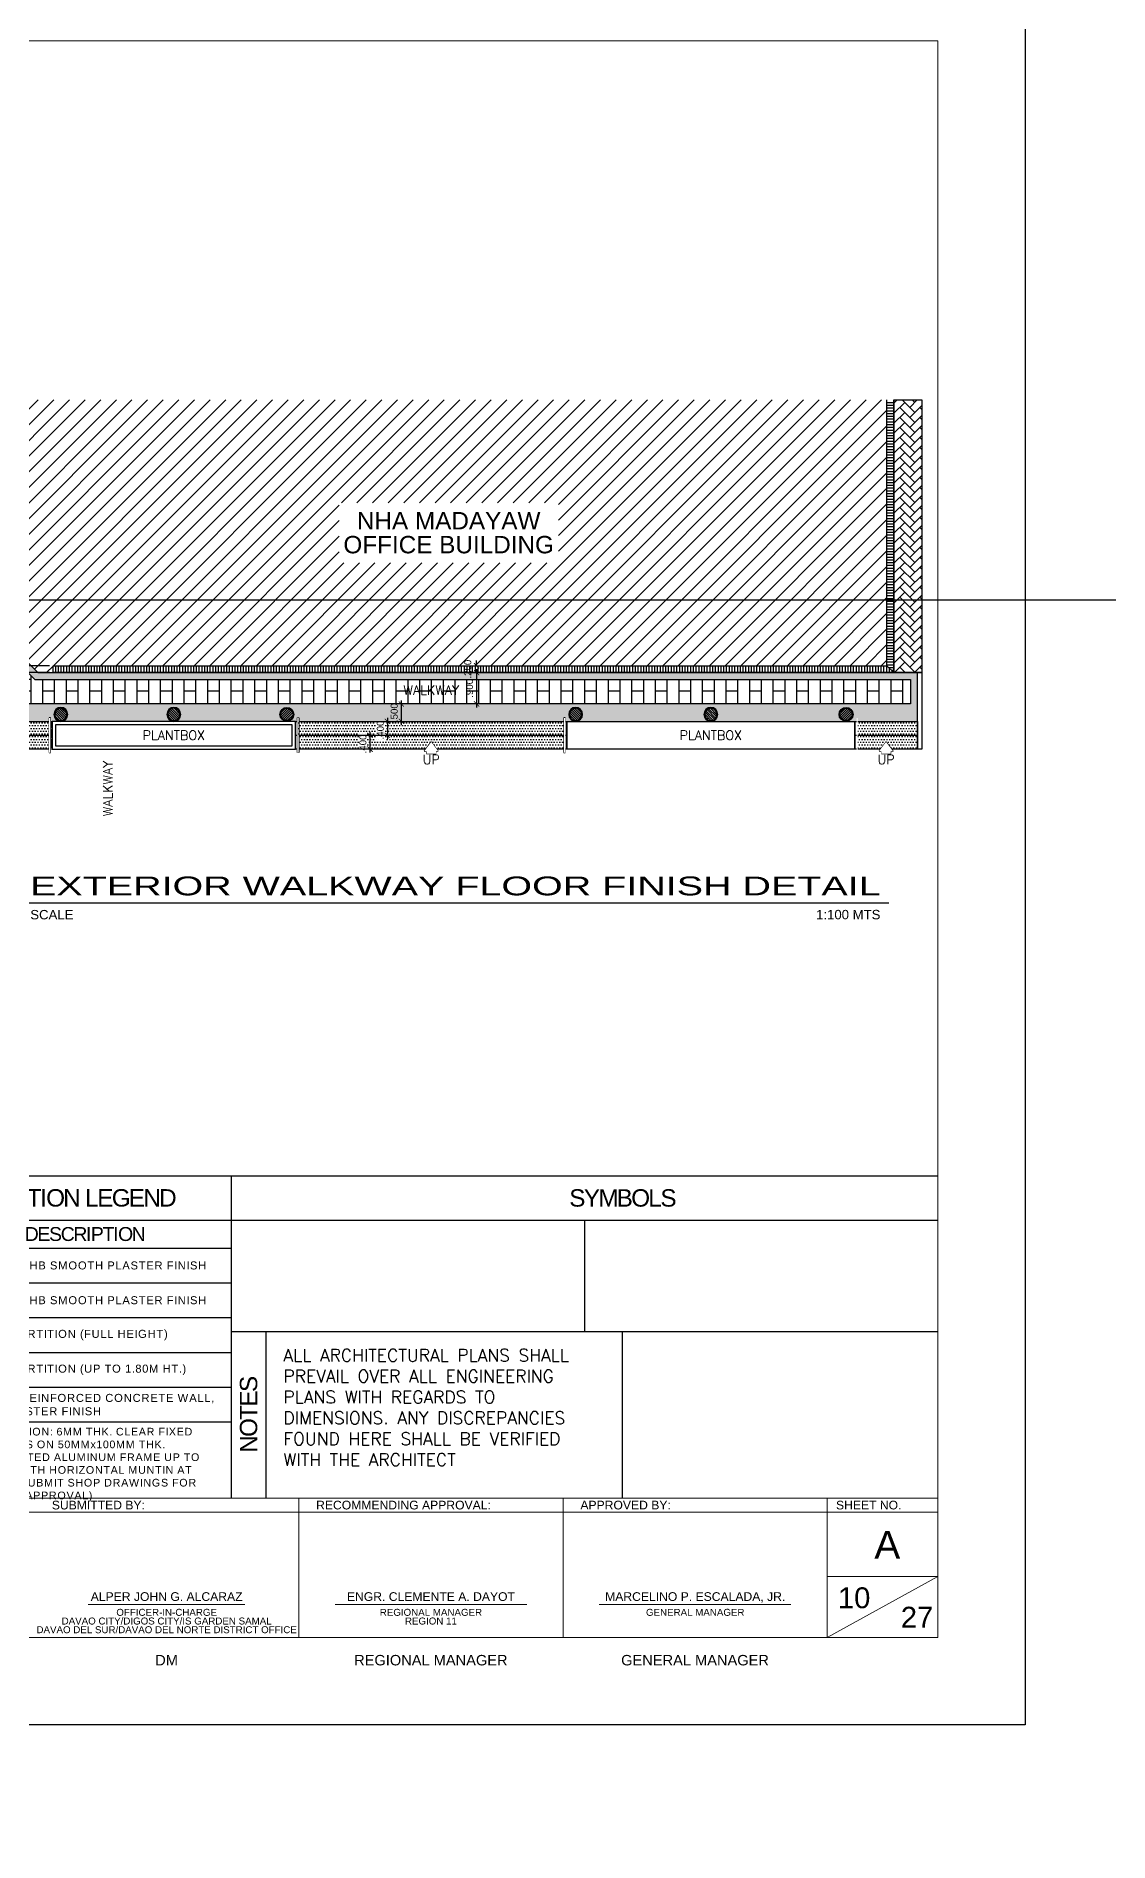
# Model space of a CAD drawing. Header units: metres. Extents: x -12400 to 1, y 0 to 106422.
# Drawn here: x -12047.7 to -12016.9, y 106310.3 to 106362.2 of the extents above; entities that cross this region are included whole.
import ezdxf
from ezdxf.enums import TextEntityAlignment as Align

# ---------------------------------------------------------------- set-up
doc = ezdxf.new("R2010")
doc.units = ezdxf.units.M
doc.set_wipeout_variables(frame=1)
doc.header["$PDMODE"] = 35
for name, color, linetype, lineweight in [('0.1', 1, 'Continuous', 9), ('DIM 001', 251, 'Continuous', 13), ('R', 1, 'Continuous', 9), ('TBLOCK-BORDER-INSIDE', 247, 'Continuous', 0), ('TBLOCK-BORDER-OUTSIDE', 240, 'Continuous', 0), ('TBLOCK-BORDER-TLINE', 40, 'Continuous', 0), ('Y', 2, 'Continuous', 13)]:
    doc.layers.add(name, color=color, linetype=linetype, lineweight=lineweight)
for name, color, linetype in [('1AR', 1, 'Continuous'), ('A-ANNO-TEXT', 4, 'Continuous'), ('A-FURNITURE', 1, 'Continuous'), ('AR-WALL', 7, 'Continuous'), ('BAR', 6, 'Continuous'), ('SLOT', 46, 'Continuous'), ('TEXT', 3, 'Continuous'), ('TITLE', 1, 'Continuous'), ('TITLE BLOCK', 7, 'Continuous'), ('TXT2', 2, 'Continuous'), ('TXT3', 3, 'Continuous'), ('WALL', 7, 'Continuous')]:
    doc.layers.add(name, color=color, linetype=linetype)
doc.styles.add('arial', font='arial.ttf')
doc.styles.add('arial baltic', font='arial.ttf')
doc.styles.add('Arial-Bold', font='arial.ttf')
doc.styles.add('CPDA-FONT', font='arial.ttf')
doc.styles.add('DIMTXT-100', font='arial.ttf')
doc.styles.add('SANS', font='sanss___.ttf')
doc.styles.add('T-0.15', font='romans.shx', dxfattribs={"height": 0.15})
doc.styles.add('T.25', font='romans.shx', dxfattribs={"height": 0.2})
doc.dimstyles.new('D-100', dxfattribs={"dimtxt": 0.2, "dimasz": 0.15, "dimexe": 0.1, "dimexo": 0.1, "dimgap": 0.1, "dimtad": 1, "dimdec": 3, "dimzin": 4, "dimdsep": 46, "dimtxsty": 'DIMTXT-100', "dimblk": 'ARCHTICK', "dimcen": 0.2, "dimdle": 0.1, "dimclrd": 8, "dimclre": 8, "dimclrt": 2, "dimadec": 0, "dimazin": 1, "dimtfac": 1, "dimtdec": 3, "dimtofl": 0, "dimtmove": 2, "dimatfit": 3, "dimfxl": 1, "dimarcsym": 0})
pattern_1 = [(0, (12052.53044, -106340.820904), (0.0396875, 0.079375), [0, -0.079375])]

# ---------------------------------------------------------------- blocks, each defined once
blk = doc.blocks.new('_ArchTick')
at = {"color": 0, "linetype": 'ByBlock', "const_width": 0.15}
blk.add_lwpolyline([(-0.5, -0.5), (0.5, 0.5)], dxfattribs=at)
blk = doc.blocks.new('*D1524')
at = {"layer": 'DEFPOINTS', "color": 0, "transparency": 16777216}
for p in [(-12298.642, 106345.954), (-12298.642, 106345.954), (0.6, 0.075)]:
    blk.add_point(p, dxfattribs=at)
at = {"layer": 'DIM 001', "color": 8, "lineweight": -2, "transparency": 16777216}
for p, q in [((0.7, 106345.954), (-12298.742, 106345.954)), ((0.6, 0.175), (0.6, 106346.054))]:
    blk.add_line(p, q, dxfattribs=at)
at = {"layer": 'DIM 001', "color": 8, "lineweight": -2, "transparency": 16777216, "xscale": 0.15, "yscale": 0.15, "zscale": 0.15, "rotation": 180}
blk.add_blockref('_ArchTick', (-12298.642, 106345.954), dxfattribs=at)
at = {"layer": 'DIM 001', "color": 8, "lineweight": -2, "transparency": 16777216, "xscale": 0.15, "yscale": 0.15, "zscale": 0.15}
blk.add_blockref('_ArchTick', (0.6, 106345.954), dxfattribs=at)
at = {"layer": 'DIM 001', "color": 2, "transparency": 16777216, "insert": (-6149.021, 106346.157), "char_height": 0.2, "attachment_point": 5, "style": 'DIMTXT-100'}
blk.add_mtext('12299.242', dxfattribs=at)
blk = doc.blocks.new('A$C848c022f')
at = {"layer": 'WALL'}
h = blk.add_hatch(dxfattribs=at)
h.set_pattern_fill('ANSI31', color=250, scale=0.015)
h.set_pattern_definition([(45, (11825.983876, -106480.421745), (-0.033675960454, 0.033675960454), [])])
h.paths.add_polyline_path([(-0.175, 0, 1), (0.175, 0, 1)])
at = {"color": 7}
blk.add_circle((0, 0), 0.2, dxfattribs=at)
at = {"layer": 'SLOT', "color": 5}
blk.add_circle((0, 0), 0.175, dxfattribs=at)
blk = doc.blocks.new('WALKWAYTILELAY')
h = blk.add_hatch()
h.set_pattern_fill('DOTS', color=8)
h.set_pattern_definition([(0, (11878.8785, -106359.8202), (0.79375, 1.5875), [0, -1.5875])])
h.paths.add_polyline_path([(0.673, 1.292), (0.673, 5.35, 0.244698), (-0.265, 7.152), (-3.986, 9.757, -0.244698), (-4.327, 10.413), (-4.327, 10.592, -0.414214), (-4.227, 10.692), (2.873, 10.692), (2.873, 5.18), (5.003, 3.05), (30.273, 3.05), (30.273, 3.25), (5.086, 3.25), (3.073, 5.263), (3.073, 10.892), (-4.227, 10.892, 0.414214), (-4.527, 10.592), (-4.527, 10.413, 0.244698), (-4.1, 9.593), (-0.38, 6.988, -0.244698), (0.473, 5.35), (0.473, 1.292, -0.177393), (0, 0), (0.254, 0, 0.158207)])
h = blk.add_hatch()
h.set_pattern_fill('DOTS', color=1, scale=0.05)
h.set_pattern_definition(pattern_1)
edge = h.paths.add_edge_path()
edge.add_arc((-1.527, 5.35), 2.2, 360, 415)
edge.add_line((-0.265, 7.152), (-3.986, 9.757))
edge.add_arc((-3.527, 10.413), 0.8, 180, 235, ccw=False)
edge.add_line((-4.327, 10.413), (-4.327, 10.592))
edge.add_arc((-4.227, 10.592), 0.1, 90, 180, ccw=False)
edge.add_line((-4.227, 10.692), (2.673, 10.692))
edge.add_line((2.673, 10.692), (2.673, 4.956))
edge.add_line((2.673, 4.956), (4.779, 2.85))
edge.add_line((4.779, 2.85), (29.948, 2.85))
edge.add_line((29.948, 2.85), (29.948, 2.15))
edge.add_line((29.948, 2.15), (30.148, 2.15))
edge.add_line((30.148, 2.15), (30.148, 3.05))
edge.add_line((30.148, 3.05), (4.862, 3.05))
edge.add_line((4.862, 3.05), (2.873, 5.039))
edge.add_line((2.873, 5.039), (2.873, 10.892))
edge.add_line((2.873, 10.892), (-4.227, 10.892))
edge.add_arc((-4.227, 10.592), 0.3, 90, 180)
edge.add_line((-4.527, 10.592), (-4.527, 10.413))
edge.add_arc((-3.527, 10.413), 1, 180, 235)
edge.add_line((-4.1, 9.593), (-0.38, 6.988))
edge.add_arc((-1.527, 5.35), 2, 0, 55, ccw=False)
edge.add_line((0.473, 5.35), (0.473, 1.292))
edge.add_arc((-1.527, 1.292), 2, 305, 360, ccw=False)
edge.add_line((-0.38, -0.346), (0.254, 0))
edge.add_arc((-1.527, 1.292), 2.2, 324.0396, 360)
edge.add_line((0.673, 1.292), (0.673, 5.35))
h = blk.add_hatch()
h.set_pattern_fill('AR-BRSTD', color=8, scale=0.005, angle=90)
h.set_pattern_definition([(90, (11878.87854, -106359.82022), (-0.338709, 2e-17), []), (180, (11878.87854, -106359.8202), (-0.338709, -0.508), [0.338709, -0.338709])])
edge = h.paths.add_edge_path()
edge.add_line((2.673, 4.956), (2.673, 10.692))
edge.add_line((2.673, 10.692), (-4.227, 10.692))
edge.add_arc((-4.227, 10.592), 0.1, 90, 180)
edge.add_line((-4.327, 10.592), (-4.327, 10.413))
edge.add_arc((-3.527, 10.413), 0.8, 180, 235)
edge.add_line((-3.986, 9.757), (-0.265, 7.152))
edge.add_arc((-1.527, 5.35), 2.2, 0, 55, ccw=False)
edge.add_line((0.673, 5.35), (0.673, 2.15))
edge.add_line((0.673, 2.15), (29.948, 2.15))
edge.add_line((29.948, 2.15), (29.948, 2.85))
edge.add_line((29.948, 2.85), (4.779, 2.85))
edge.add_line((4.779, 2.85), (2.673, 4.956))
edge = h.paths.add_edge_path(flags=16)
edge.add_arc((1.223, 6.131), 0.2, 0, 360)
edge = h.paths.add_edge_path(flags=16)
edge.add_arc((1.223, 6.131), 0.175, 0, 360)
edge = h.paths.add_edge_path(flags=16)
edge.add_arc((1.223, 10.413), 0.2, 0, 360)
edge = h.paths.add_edge_path(flags=16)
edge.add_arc((1.223, 10.413), 0.175, 0, 360)
h = blk.add_hatch()
h.set_pattern_fill('ANSI31', color=8, scale=0.1)
h.set_pattern_definition([(45, (12052.53044, -106349.8209), (-0.224506403, 0.224506403), [])])
h.paths.add_polyline_path([(29.273, 10.892), (3.073, 10.892), (3.073, 5.475), (2.873, 5.475), (2.873, 5.039), (4.862, 3.05), (5.298, 3.05), (5.298, 3.25), (29.273, 3.25)])
h.paths.add_polyline_path([(13.526, 6.204), (19.83, 6.204), (19.83, 7.931), (13.526, 7.931)], flags=16)
h = blk.add_hatch()
h.set_pattern_fill('ANSI31', color=8, scale=0.025, angle=135)
h.set_pattern_definition([(180, (48.173044, -37.45), (-5e-18, -0.079375), [])])
h.paths.add_polyline_path([(29.273, 10.892), (29.273, 3.25), (29.473, 3.05), (29.473, 10.892)])
h = blk.add_hatch()
h.set_pattern_fill('AR-HBONE', color=8, scale=0.002)
h.set_pattern_definition([(45, (12052.53044, -106349.8209), (0, 0.28736819587), [0.6096, -0.2032]), (135, (12052.67412, -106349.67722), (3e-17, 0.28736819587), [0.6096, -0.2032])])
h.paths.add_polyline_path([(29.473, 10.892), (30.273, 10.892), (30.273, 3.05), (29.473, 3.05)])
h = blk.add_hatch()
h.set_pattern_fill('ANSI31', color=8, scale=0.025, angle=45)
h.set_pattern_definition([(90, (-44.701956, 3.25), (-0.079375, 0), [])])
h.paths.add_polyline_path([(29.473, 3.05), (29.273, 3.25), (5.298, 3.25), (5.298, 3.05)])
h = blk.add_hatch()
h.set_pattern_fill('DOTS', color=1, scale=0.05)
h.set_pattern_definition(pattern_1)
edge = h.paths.add_edge_path()
edge.add_line((28.348, 1.65), (28.398, 1.65))
edge.add_line((28.398, 1.65), (28.398, 1.75))
edge.add_line((28.398, 1.75), (28.436, 1.75))
edge.add_line((28.436, 1.75), (28.436, 1.65))
edge.add_line((28.436, 1.65), (30.148, 1.65))
edge.add_line((30.148, 1.65), (30.148, 2.15))
edge.add_line((30.148, 2.15), (0.673, 2.15))
edge.add_line((0.673, 2.15), (0.673, 1.292))
edge.add_arc((-1.527, 1.292), 2.2, -35.9604, 0, ccw=False)
edge.add_line((0.254, 0), (-0.38, -0.346))
edge.add_line((-0.38, -0.346), (-4.1, -2.952))
edge.add_arc((-3.527, -3.771), 1, 125, 180)
edge.add_line((-4.527, -3.771), (-4.527, -4.25))
edge.add_line((-4.527, -4.25), (1.473, -4.25))
edge.add_line((1.473, -4.25), (1.473, 1.65))
edge.add_line((1.473, 1.65), (1.523, 1.65))
edge.add_line((1.523, 1.65), (1.523, 1.75))
edge.add_line((1.523, 1.75), (1.561, 1.75))
edge.add_line((1.561, 1.75), (1.561, 1.65))
edge.add_line((1.561, 1.65), (5.185, 1.65))
edge.add_line((5.185, 1.65), (5.185, 1.75))
edge.add_line((5.185, 1.75), (5.223, 1.75))
edge.add_line((5.223, 1.75), (5.223, 1.65))
edge.add_line((5.223, 1.65), (5.273, 1.65))
edge.add_line((5.273, 1.65), (12.273, 1.65))
edge.add_line((12.273, 1.65), (12.323, 1.65))
edge.add_line((12.323, 1.65), (12.323, 1.75))
edge.add_line((12.323, 1.75), (12.361, 1.75))
edge.add_line((12.361, 1.75), (12.361, 1.65))
edge.add_line((12.361, 1.65), (19.985, 1.65))
edge.add_line((19.985, 1.65), (19.985, 1.75))
edge.add_line((19.985, 1.75), (20.023, 1.75))
edge.add_line((20.023, 1.75), (20.023, 1.65))
edge.add_line((20.023, 1.65), (20.073, 1.65))
edge.add_line((20.073, 1.65), (28.348, 1.65))
edge = h.paths.add_edge_path(flags=16)
edge.add_arc((24.211, 1.85), 0.2, 0, 360)
edge = h.paths.add_edge_path(flags=16)
edge.add_arc((24.211, 1.85), 0.175, 0, 360)
edge = h.paths.add_edge_path(flags=16)
edge.add_arc((20.323, 1.85), 0.2, 0, 360)
edge = h.paths.add_edge_path(flags=16)
edge.add_arc((20.323, 1.85), 0.175, 0, 360)
edge = h.paths.add_edge_path(flags=16)
edge.add_arc((28.098, 1.85), 0.2, 0, 360)
edge = h.paths.add_edge_path(flags=16)
edge.add_arc((28.098, 1.85), 0.175, 0, 360)
edge = h.paths.add_edge_path(flags=16)
edge.add_arc((12.023, 1.85), 0.2, 0, 360)
edge = h.paths.add_edge_path(flags=16)
edge.add_arc((12.023, 1.85), 0.175, 0, 360)
edge = h.paths.add_edge_path(flags=16)
edge.add_arc((8.773, 1.85), 0.2, 0, 360)
edge = h.paths.add_edge_path(flags=16)
edge.add_arc((8.773, 1.85), 0.175, 0, 360)
edge = h.paths.add_edge_path(flags=16)
edge.add_arc((5.523, 1.85), 0.2, 0, 360)
edge = h.paths.add_edge_path(flags=16)
edge.add_arc((5.523, 1.85), 0.175, 0, 360)
edge = h.paths.add_edge_path(flags=16)
edge.add_arc((1.223, 1.85), 0.2, 0, 360)
edge = h.paths.add_edge_path(flags=16)
edge.add_arc((1.223, 1.85), 0.175, 0, 360)
h = blk.add_hatch()
h.set_pattern_fill('DOTS', color=1, scale=0.05)
h.set_pattern_definition(pattern_1)
h.paths.add_polyline_path([(3.217, 0.85), (3.373, 1.058), (3.529, 0.85), (5.185, 0.85), (5.185, 1.25), (1.561, 1.25), (1.561, 0.85)])
h.paths.add_polyline_path([(1.473, 1.25), (1.523, 1.25), (1.523, 1.65), (1.473, 1.65)])
h.paths.add_polyline_path([(1.473, 0.85), (1.523, 0.85), (1.523, 1.25), (1.473, 1.25)])
h = blk.add_hatch()
h.set_pattern_fill('DOTS', color=1, scale=0.05)
h.set_pattern_definition(pattern_1)
h.paths.add_polyline_path([(5.185, 1.65), (1.561, 1.65), (1.561, 1.25), (5.185, 1.25)])
h = blk.add_hatch()
h.set_pattern_fill('DOTS', color=8, scale=0.025)
h.set_pattern_definition([(0, (11878.878535, -106359.820224), (0.01984375, 0.0396875), [0, -0.0396875])])
h.paths.add_polyline_path([(5.273, 1.65), (5.223, 1.65), (5.223, 1.25), (5.273, 1.25)])
h.paths.add_polyline_path([(5.273, 1.25), (5.223, 1.25), (5.223, 0.85), (5.273, 0.85)])
h = blk.add_hatch()
h.set_pattern_fill('DOTS', color=1, scale=0.05)
h.set_pattern_definition(pattern_1)
h.paths.add_polyline_path([(30.148, 1.65), (28.436, 1.65), (28.436, 1.25), (30.148, 1.25)])
h.paths.add_polyline_path([(30.148, 1.25), (28.436, 1.25), (28.436, 0.85), (29.092, 0.85), (29.248, 1.058), (29.404, 0.85), (30.148, 0.85)])
h = blk.add_hatch()
h.set_pattern_fill('DOTS', color=1, scale=0.05)
h.set_pattern_definition(pattern_1)
h.paths.add_polyline_path([(16.017, 0.85), (16.173, 1.058), (16.329, 0.85), (19.985, 0.85), (19.985, 1.25), (12.361, 1.25), (12.361, 0.85)])
at = {"color": 1}
blk.add_lwpolyline([(29.473, 10.892), (29.473, 3.05), (5.298, 3.05), (5.298, 3.25), (29.273, 3.25), (29.273, 10.892)], dxfattribs=at)
at = {"color": 3}
for points in [[(5.298, 3.25), (29.273, 3.25), (29.273, 10.892)], [(3.073, 5.475), (2.873, 5.475), (2.873, 5.039), (4.862, 3.05), (5.298, 3.05), (5.298, 3.25)]]:
    blk.add_lwpolyline(points, dxfattribs=at)
at = {"color": 1}
blk.add_lwpolyline([(29.473, 10.892), (30.273, 10.892), (30.273, 3.05), (29.473, 3.05)], close=True, dxfattribs=at)
at = {"color": 8}
blk.add_lwpolyline([(29.273, 3.25), (29.473, 3.05)], dxfattribs=at)
at = {"layer": '1AR', "color": 2}
blk.add_lwpolyline([(30.148, 3.05), (30.273, 3.05), (30.273, 0.85), (30.148, 0.85)], close=True, dxfattribs=at)
at = {"layer": 'A-FURNITURE'}
for points in [[(2.673, 10.692), (2.673, 4.956), (4.779, 2.85), (29.948, 2.85), (29.948, 2.15), (0.673, 2.15)], [(2.873, 10.692), (2.873, 5.039), (4.862, 3.05), (30.148, 3.05)], [(1.473, 1.25), (5.273, 1.25)], [(12.273, 1.25), (20.073, 1.25)], [(28.348, 1.25), (30.148, 1.25)]]:
    blk.add_lwpolyline(points, dxfattribs=at)
for points in [[(1.473, 1.65), (5.273, 1.65), (5.273, 0.85), (1.473, 0.85)], [(12.273, 1.65), (20.073, 1.65), (20.073, 0.85), (12.273, 0.85)], [(28.348, 1.65), (30.148, 1.65), (30.148, 0.85), (28.348, 0.85)]]:
    blk.add_lwpolyline(points, close=True, dxfattribs=at)
at = {"layer": 'A-FURNITURE', "color": 8}
blk.add_lwpolyline([(12.173, 1.55), (5.373, 1.55), (5.373, 0.95), (12.173, 0.95)], close=True, dxfattribs=at)
at = {"layer": 'BAR'}
for points in [[(5.223, 1.75), (5.185, 1.75), (5.185, 0.75), (5.223, 0.75)], [(12.323, 1.75), (12.361, 1.75), (12.361, 0.75), (12.323, 0.75)], [(20.023, 1.75), (19.985, 1.75), (19.985, 0.75), (20.023, 0.75)]]:
    blk.add_lwpolyline(points, close=True, dxfattribs=at)
at = {"layer": 'BAR', "color": 1}
blk.add_lwpolyline([(12.273, 1.65), (5.273, 1.65), (5.273, 0.85), (12.273, 0.85)], close=True, dxfattribs=at)
at = {"layer": 'WALL', "color": 1}
for points in [[(16.306, 0.791), (16.373, 0.791), (16.173, 1.058), (16.173, 1.058), (15.973, 0.791), (16.04, 0.791), (16.04, 0.725), (16.306, 0.725)], [(29.381, 0.792), (29.448, 0.792), (29.248, 1.058), (29.248, 1.058), (29.048, 0.792), (29.115, 0.792), (29.115, 0.725), (29.381, 0.725)]]:
    blk.add_lwpolyline(points, close=True, dxfattribs=at)
at = {"layer": 'SLOT', "xscale": -1}
for p in [(8.773, 1.85), (24.211, 1.85)]:
    blk.add_blockref('A$C848c022f', p, dxfattribs=at)
at = {"layer": '0.1', "color": 2, "insert": (29.373, 7.071), "char_height": 0.15, "attachment_point": 5, "rotation": 90}
blk.add_mtext_dynamic_manual_height_columns('{\\Fx-hlvm1s|c0;\\T1.5;\\C3;PERIMETER DRAIN}', width=5150.82822, gutter_width=1, heights=[9.23], dxfattribs=at)
at = {"layer": '0.1', "color": 2, "char_height": 0.15, "attachment_point": 5}
for insert in [(10.026, 3.15), (22.026, 3.15)]:
    blk.add_mtext_dynamic_manual_height_columns('{\\Fx-hlvm1s|c0;\\T1.5;\\C3;PERIMETER DRAIN}', width=5150.82822, gutter_width=1, heights=[0], dxfattribs=dict(at, insert=insert))
at = {"layer": 'TXT3', "ltscale": 0.3, "attachment_point": 5, "line_spacing_factor": 0.825}
for s, insert, char_height, width, style in [('NHA MADAYAW OFFICE BUILDING', (16.673, 7.071), 0.5, 7.59081, 'Arial-Bold'), ('{\\H1.3333x;WALKWAY}', (16.173, 2.55), 0.2, 0.84571, 'T.25'), ('{\\H1.3333x;PLANTBOX}', (8.773, 1.25), 0.2, 0.84571, 'T.25'), ('{\\H1.3333x;PLANTBOX}', (24.211, 1.25), 0.2, 0.84571, 'T.25'), ('{\\H1.3333x;UP}', (16.173, 0.554), 0.2, 0.84571, 'T.25'), ('{\\H1.3333x;UP}', (29.248, 0.554), 0.2, 0.84571, 'T.25')]:
    blk.add_mtext(s, dxfattribs=dict(at, insert=insert, char_height=char_height, width=width, style=style))
at = {"layer": 'TXT3', "ltscale": 0.3, "insert": (6.871, -0.279), "char_height": 0.2, "width": 0.84571, "attachment_point": 5, "rotation": 90, "line_spacing_factor": 0.825, "style": 'T.25'}
blk.add_mtext('{\\H1.3333x;WALKWAY}', dxfattribs=at)
at = {"color": 2}
for points, layer in [([(16.173, 1.058), (16.373, 0.791), (16.306, 0.791), (16.306, 0.725), (16.04, 0.725), (16.04, 0.791), (15.973, 0.791)], 'A-FURNITURE'), ([(29.248, 1.058), (29.448, 0.792), (29.381, 0.792), (29.381, 0.725), (29.115, 0.725), (29.115, 0.792), (29.048, 0.792)], 'A-FURNITURE'), ([(5.223, 1.75), (5.185, 1.75), (5.185, 0.75), (5.223, 0.75)], 'BAR'), ([(12.323, 1.75), (12.361, 1.75), (12.361, 0.75), (12.323, 0.75)], 'BAR'), ([(20.023, 1.75), (19.985, 1.75), (19.985, 0.75), (20.023, 0.75)], 'BAR'), ([(28.398, 1.75), (28.436, 1.75), (28.436, 0.75), (28.398, 0.75)], 'BAR')]:
    blk.add_wipeout(points, dxfattribs=at).dxf.layer = layer
h = blk.add_hatch()
h.set_pattern_fill('DOTS', color=1, scale=0.05)
h.set_pattern_definition(pattern_1)
h.paths.add_polyline_path([(19.985, 1.65), (12.361, 1.65), (12.361, 1.25), (19.985, 1.25)])
at = {"layer": 'BAR', "color": 1}
blk.add_lwpolyline([(20.073, 1.65), (28.348, 1.65), (28.348, 0.85), (20.073, 0.85)], close=True, dxfattribs=at)
at = {"layer": 'SLOT', "xscale": -1}
for p in [(5.523, 1.85), (20.323, 1.85)]:
    blk.add_blockref('A$C848c022f', p, dxfattribs=at)
at = {"layer": 'SLOT'}
for p in [(12.023, 1.85), (28.098, 1.85)]:
    blk.add_blockref('A$C848c022f', p, dxfattribs=at)
blk = doc.blocks.new('*U1688')
at = {"layer": 'TITLE'}
blk.add_lwpolyline([(1271.65, 13.83), (1515.91, 13.83)], dxfattribs=at)
blk.add_circle((1278.31, 13.83), 6.67, dxfattribs=at)
at = {"layer": 'TITLE', "color": 5, "style": 'CPDA-FONT'}
blk.add_attdef('TITLE:', text='', height=5, dxfattribs=at).set_placement((1287.8, 24.54), align=Align.MIDDLE_LEFT)
blk.add_attdef('TITLE:', (1287.89, 15.82), '', height=5, dxfattribs=at)
at = {"layer": 'TXT2', "style": 'CPDA-FONT'}
blk.add_text('SCALE', height=2.5, dxfattribs=at).set_placement((1287.97, 9.44))
for tag, p in [('DET_NO.:', (1278.31, 17.16)), ('DWG_NO:', (1278.31, 10.5))]:
    blk.add_attdef(tag, text='', height=2.5, dxfattribs=at).set_placement(p, align=Align.MIDDLE_CENTER)
blk.add_attdef('SCALE', text='', height=2.5, dxfattribs=at).set_placement((1361.14, 10.71), align=Align.MIDDLE_LEFT)
blk = doc.blocks.new('*D1693')
at = {"layer": 'DEFPOINTS', "color": 0, "transparency": 16777216}
for p in [(-12035.055, 106344.071), (-12035.055, 106344.071), (-12035.055, 106343.871)]:
    blk.add_point(p, dxfattribs=at)
at = {"layer": 'DIM 001', "color": 8, "lineweight": -2, "transparency": 16777216}
for p, q in [((-12035.055, 106344.071), (-12035.055, 106344.221)), ((-12035.055, 106343.871), (-12035.055, 106343.721))]:
    blk.add_line(p, q, dxfattribs=at)
at = {"layer": 'DIM 001', "color": 8, "lineweight": -2, "transparency": 16777216, "xscale": 0.15, "yscale": 0.15, "zscale": 0.15}
for p, rotation in [((-12035.055, 106344.071), 270), ((-12035.055, 106343.871), 90)]:
    blk.add_blockref('_ArchTick', p, dxfattribs=dict(at, rotation=rotation))
at = {"layer": 'DIM 001', "color": 2, "transparency": 16777216, "insert": (-12035.307, 106343.971), "char_height": 0.2, "attachment_point": 5, "rotation": 90, "style": 'DIMTXT-100'}
blk.add_mtext('.200', dxfattribs=at)
blk = doc.blocks.new('*D1694')
at = {"layer": 'DEFPOINTS', "color": 0, "transparency": 16777216}
for p in [(-12037.22, 106342.971), (-12037.22, 106342.471), (-12037.22, 106342.471)]:
    blk.add_point(p, dxfattribs=at)
at = {"layer": 'DIM 001', "color": 8, "lineweight": -2, "transparency": 16777216}
blk.add_line((-12037.22, 106343.071), (-12037.22, 106342.371), dxfattribs=at)
at = {"layer": 'DIM 001', "color": 8, "lineweight": -2, "transparency": 16777216, "xscale": 0.15, "yscale": 0.15, "zscale": 0.15}
for p, rotation in [((-12037.22, 106342.971), 90), ((-12037.22, 106342.471), 270)]:
    blk.add_blockref('_ArchTick', p, dxfattribs=dict(at, rotation=rotation))
at = {"layer": 'DIM 001', "color": 2, "transparency": 16777216, "insert": (-12037.422, 106342.721), "char_height": 0.2, "attachment_point": 5, "rotation": 90, "style": 'DIMTXT-100'}
blk.add_mtext('.500', dxfattribs=at)
blk = doc.blocks.new('*D1695')
at = {"layer": 'DEFPOINTS', "color": 0, "transparency": 16777216}
for p in [(-12037.62, 106342.471), (-12037.62, 106342.071), (-12037.62, 106342.071)]:
    blk.add_point(p, dxfattribs=at)
at = {"layer": 'DIM 001', "color": 8, "lineweight": -2, "transparency": 16777216}
blk.add_line((-12037.62, 106342.571), (-12037.62, 106341.971), dxfattribs=at)
at = {"layer": 'DIM 001', "color": 8, "lineweight": -2, "transparency": 16777216, "xscale": 0.15, "yscale": 0.15, "zscale": 0.15}
for p, rotation in [((-12037.62, 106342.471), 90), ((-12037.62, 106342.071), 270)]:
    blk.add_blockref('_ArchTick', p, dxfattribs=dict(at, rotation=rotation))
at = {"layer": 'DIM 001', "color": 2, "transparency": 16777216, "insert": (-12037.822, 106342.221), "char_height": 0.2, "attachment_point": 5, "rotation": 90, "style": 'DIMTXT-100'}
blk.add_mtext('.400', dxfattribs=at)
blk = doc.blocks.new('*D1696')
at = {"layer": 'DEFPOINTS', "color": 0, "transparency": 16777216}
for p in [(-12038.12, 106342.071), (-12038.12, 106341.671), (-12038.12, 106341.671)]:
    blk.add_point(p, dxfattribs=at)
at = {"layer": 'DIM 001', "color": 8, "lineweight": -2, "transparency": 16777216}
blk.add_line((-12038.12, 106342.171), (-12038.12, 106341.571), dxfattribs=at)
at = {"layer": 'DIM 001', "color": 8, "lineweight": -2, "transparency": 16777216, "xscale": 0.15, "yscale": 0.15, "zscale": 0.15}
for p, rotation in [((-12038.12, 106342.071), 90), ((-12038.12, 106341.671), 270)]:
    blk.add_blockref('_ArchTick', p, dxfattribs=dict(at, rotation=rotation))
at = {"layer": 'DIM 001', "color": 2, "transparency": 16777216, "insert": (-12038.322, 106341.821), "char_height": 0.2, "attachment_point": 5, "rotation": 90, "style": 'DIMTXT-100'}
blk.add_mtext('.400', dxfattribs=at)
blk = doc.blocks.new('*D1703')
at = {"layer": 'DEFPOINTS', "color": 0, "transparency": 16777216}
for p in [(-12035.055, 106343.871), (-12035.055, 106342.971), (-12035.055, 106342.971)]:
    blk.add_point(p, dxfattribs=at)
at = {"layer": 'DIM 001', "color": 8, "lineweight": -2, "transparency": 16777216}
blk.add_line((-12035.055, 106343.971), (-12035.055, 106342.871), dxfattribs=at)
at = {"layer": 'DIM 001', "color": 8, "lineweight": -2, "transparency": 16777216, "xscale": 0.15, "yscale": 0.15, "zscale": 0.15}
for p, rotation in [((-12035.055, 106343.871), 90), ((-12035.055, 106342.971), 270)]:
    blk.add_blockref('_ArchTick', p, dxfattribs=dict(at, rotation=rotation))
at = {"layer": 'DIM 001', "color": 2, "transparency": 16777216, "insert": (-12035.257, 106343.421), "char_height": 0.2, "attachment_point": 5, "rotation": 90, "style": 'DIMTXT-100'}
blk.add_mtext('.900', dxfattribs=at)
blk = doc.blocks.new('*D1704')
at = {"layer": 'DEFPOINTS', "color": 0, "transparency": 16777216}
for p in [(-12054.232, 106343.871), (-12047.232, 106344.071), (-12047.232, 106343.871)]:
    blk.add_point(p, dxfattribs=at)
at = {"layer": 'DIM 001', "color": 8, "lineweight": -2, "transparency": 16777216}
for p, q in [((-12047.332, 106344.071), (-12054.332, 106344.071)), ((-12047.332, 106343.871), (-12054.332, 106343.871)), ((-12054.232, 106344.071), (-12054.232, 106344.221)), ((-12054.232, 106343.871), (-12054.232, 106343.721))]:
    blk.add_line(p, q, dxfattribs=at)
at = {"layer": 'DIM 001', "color": 8, "lineweight": -2, "transparency": 16777216, "xscale": 0.15, "yscale": 0.15, "zscale": 0.15}
for p, rotation in [((-12054.232, 106344.071), 270), ((-12054.232, 106343.871), 90)]:
    blk.add_blockref('_ArchTick', p, dxfattribs=dict(at, rotation=rotation))
at = {"layer": 'DIM 001', "color": 2, "transparency": 16777216, "insert": (-12054.434, 106343.971), "char_height": 0.2, "attachment_point": 5, "rotation": 90, "style": 'DIMTXT-100'}
blk.add_mtext('.200', dxfattribs=at)
blk = doc.blocks.new('*D1705')
at = {"layer": 'DEFPOINTS', "color": 0, "transparency": 16777216}
for p in [(-12047.232, 106343.871), (-12054.682, 106343.671), (-12047.752, 106343.671)]:
    blk.add_point(p, dxfattribs=at)
at = {"layer": 'DIM 001', "color": 8, "lineweight": -2, "transparency": 16777216}
for p, q in [((-12047.332, 106343.871), (-12054.782, 106343.871)), ((-12054.682, 106343.871), (-12054.682, 106344.021)), ((-12047.852, 106343.671), (-12054.782, 106343.671)), ((-12054.682, 106343.671), (-12054.682, 106343.521))]:
    blk.add_line(p, q, dxfattribs=at)
at = {"layer": 'DIM 001', "color": 8, "lineweight": -2, "transparency": 16777216, "xscale": 0.15, "yscale": 0.15, "zscale": 0.15}
for p, rotation in [((-12054.682, 106343.871), 270), ((-12054.682, 106343.671), 90)]:
    blk.add_blockref('_ArchTick', p, dxfattribs=dict(at, rotation=rotation))
at = {"layer": 'DIM 001', "color": 2, "transparency": 16777216, "insert": (-12054.884, 106343.771), "char_height": 0.2, "attachment_point": 5, "rotation": 90, "style": 'DIMTXT-100'}
blk.add_mtext('.200', dxfattribs=at)
blk = doc.blocks.new('A$C214b0d3d')
at = {"color": 2}
for points in [[(0, 9.279), (69.683, 9.279)], [(49.368, 9.28), (49.368, 0)], [(0, 8), (69.683, 8)], [(0, 7.2), (49.368, 7.2)], [(49.368, 4.8), (69.683, 4.8)], [(60.604, 4.8), (60.604, 0)]]:
    blk.add_lwpolyline(points, dxfattribs=at)
at = {"color": 1}
for points in [[(59.525, 8), (59.525, 4.8)], [(38.131, 6.202), (49.368, 6.202)], [(38.131, 5.202), (49.368, 5.202)], [(50.368, 0), (50.368, 4.8)], [(38.131, 4.202), (49.368, 4.202)], [(38.131, 3.202), (49.368, 3.202)], [(38.131, 2.202), (49.368, 2.202)]]:
    blk.add_lwpolyline(points, dxfattribs=at)
at = {"linetype": 'Continuous'}
for s, width, gutter_width, heights, insert, char_height, attachment_point, style in [('{\\T0.9;\\C3;WALL PARTITION LEGEND}', 10.05921, 0.001, [0], (43.749, 8.642), 0.5, 5, 'arial'), ('\\pxt28;{\\T0.9;\\C3;SYMBOLS}', 10.05921, 0.001, [0], (60.604, 8.64), 0.5, 5, 'arial'), ('\\pxt28;{\\T0.9;\\C3;DESCRIPTION}', 7.60421, 0.001, [0], (45.149, 7.603), 0.4, 5, 'arial'), ('\\A1;\\pxql;{\\fArial|b0|i0|c0|p34;\\T1.1;\\C2;200MM THK. CHB SMOOTH PLASTER FINISH}', 7.92699, 0.001, [1.982], (41.131, 6.701), 0.23, 4, 'T-0.15'), ('\\A1;\\pxql;{\\fArial|b0|i0|c0|p34;\\T1.1;\\C2;150MM THK. CHB SMOOTH PLASTER FINISH}', 7.91009, 0.001, [1.982], (41.131, 5.701), 0.23, 4, 'T-0.15'), ('\\A1;\\pxql,t30;{\\fArial|b0|i0|c0|p34;\\T1.1;\\C2;DRY WALL PARTITION (FULL HEIGHT)}', 7.58042, 0.001, [1.982], (41.131, 4.701), 0.23, 4, 'T-0.15'), ('\\A1;\\pxql,t30;{\\fArial|b0|i0|c0|p34;\\T1.1;\\C2;DRY WALL PARTITION (UP TO 1.80M HT.)}', 7.79269, 0.001, [1.982], (41.131, 3.701), 0.23, 4, 'T-0.15'), ('\\A1;\\pxt30;{\\fArial|b0|i0|c0|p34;\\T1.1;\\C2;200MM THK. REINFORCED CONCRETE WALL, SMOOTH PLASTER FINISH}', 8.13456, 0.001, [1.982], (41.131, 2.701), 0.23, 4, 'T-0.15'), ("\\A1;\\pxql;{\\fArial|b0|i0|c0|p34;\\T1.1;\\C2;GLASS PARTITION: 6MM THK. CLEAR FIXED GLASS PANELS ON 50MMx100MM THK. POWDER-COATED ALUMINUM FRAME UP TO 3000MM HT. WITH HORIZONTAL MUNTIN AT 2400MM HT. (SUBMIT SHOP DRAWINGS FOR ARCHITECT'S APPROVAL)}", 8.26268, 4.440892098500626e-16, [3.872], (41.131, 2.034), 0.22, 1, 'T-0.15')]:
    blk.add_mtext_dynamic_manual_height_columns(s, width=width, gutter_width=gutter_width, heights=heights, dxfattribs=dict(at, insert=insert, char_height=char_height, attachment_point=attachment_point, style=style))
at = {"linetype": 'Continuous', "insert": (49.868, 2.4), "char_height": 0.5, "attachment_point": 5, "rotation": 90, "style": 'arial'}
blk.add_mtext_dynamic_manual_height_columns('\\pxt28;{\\T0.9;\\C3;NOTES}', width=10.05921, gutter_width=0.001, heights=[0], dxfattribs=at)
at = {"layer": 'A-ANNO-TEXT', "color": 2, "insert": (50.868, 4.3), "char_height": 0.36, "width": 9.54334, "attachment_point": 1, "style": 'T.25'}
blk.add_mtext('{\\C3;ALL ARCHITECTURAL PLANS SHALL PREVAIL OVER ALL ENGINEERING PLANS WITH REGARDS TO DIMENSIONS. ANY DISCREPANCIES FOUND HERE SHALL BE VERIFIED WITH THE ARCHITECT}', dxfattribs=at)
blk = doc.blocks.new('A$Ceba0e023')
at = {"layer": 'DEFPOINTS'}
for p, q in [((76.2, 50.934), (76.2, 0)), ((76.2, 0), (0, 0))]:
    blk.add_line(p, q, dxfattribs=at)
at = {"layer": 'TBLOCK-BORDER-INSIDE'}
blk.add_line((73.693, 6.517), (4.011, 6.517), dxfattribs=at)
blk.add_line((73.693, 6.517), (4.011, 6.517), dxfattribs=at)
at = {"layer": 'TBLOCK-BORDER-INSIDE', "ltscale": 0.35}
for p, q in [((70.511, 6.517), (70.511, 2.507)), ((73.693, 4.261), (70.511, 4.261))]:
    blk.add_line(p, q, dxfattribs=at)
for points in [[(55.311, 6.517), (55.311, 2.507)], [(62.911, 6.517), (62.911, 2.507)]]:
    blk.add_lwpolyline(points, dxfattribs=at)
at = {"layer": 'TBLOCK-BORDER-OUTSIDE'}
for p, q in [((4.011, 48.427), (73.693, 48.427)), ((73.693, 48.427), (73.693, 2.507)), ((73.693, 2.507), (4.011, 2.507))]:
    blk.add_line(p, q, dxfattribs=at)
blk.add_lwpolyline([(73.693, 2.507), (4.011, 2.507), (4.011, 48.427), (73.693, 48.427)], close=True, dxfattribs=at)
at = {"layer": 'TBLOCK-BORDER-TLINE'}
for p, q in [((22.111, 6.116), (73.693, 6.116)), ((49.255, 3.459), (53.766, 3.459)), ((56.355, 3.459), (61.866, 3.459)), ((63.955, 3.459), (69.466, 3.459))]:
    blk.add_line(p, q, dxfattribs=at)
at = {"layer": 'TBLOCK-BORDER-TLINE', "ltscale": 0.35}
blk.add_line((70.511, 2.507), (73.693, 4.261), dxfattribs=at)
at = {"layer": 'DEFPOINTS', "style": 'arial baltic'}
for s, height, p in [('DM', 0.3008, (51.511, 1.857)), ('REGIONAL MANAGER', 0.30079, (59.111, 1.857)), ('GENERAL MANAGER', 0.30079, (66.708, 1.857))]:
    blk.add_text(s, height=height, dxfattribs=at).set_placement(p, align=Align.MIDDLE_CENTER)
at = {"layer": 'R', "style": 'arial baltic'}
for s, height, p in [('ALPER JOHN G. ALCARAZ', 0.25, (51.513, 3.686)), ('ENGR. CLEMENTE A. DAYOT', 0.25, (59.113, 3.686)), ('MARCELINO P. ESCALADA, JR.', 0.25, (66.713, 3.686)), ('OFFICER-IN-CHARGE', 0.20053, (51.513, 3.233)), ('REGIONAL MANAGER', 0.20053, (59.113, 3.233)), ('GENERAL MANAGER', 0.20053, (66.713, 3.233)), ('DAVAO DEL SUR/DAVAO DEL NORTE DISTRICT OFFICE', 0.20053, (51.513, 2.733)), ('DAVAO CITY/DIGOS CITY/IS GARDEN SAMAL', 0.20053, (51.513, 2.983)), ('REGION 11', 0.2005, (59.113, 2.983))]:
    blk.add_text(s, height=height, dxfattribs=at).set_placement(p, align=Align.MIDDLE_CENTER)
at = {"layer": 'Y', "style": 'arial baltic'}
for s, p in [('SUBMITTED BY:', (48.211, 6.317)), ('RECOMMENDING APPROVAL:', (55.811, 6.317)), ('APPROVED BY:', (63.411, 6.317)), ('SHEET NO.', (70.761, 6.317))]:
    blk.add_text(s, height=0.25, dxfattribs=at).set_placement(p, align=Align.MIDDLE_LEFT)

msp = doc.modelspace()

# ---------------------------------------------------------------- linework, layer by layer
at = {"color": 2}
for points in [[(-12091.47514, 106329.40555), (-12021.79224, 106329.40555)], [(-12091.47514, 106328.12654), (-12021.79224, 106328.12654)], [(-12091.47514, 106327.32654), (-12042.10754, 106327.32654)]]:
    msp.add_lwpolyline(points, dxfattribs=at)

# ---------------------------------------------------------------- block references
at = {"layer": 'AR-WALL'}
msp.add_blockref('A$C214b0d3d', (-12091.47514, 106320.12654), dxfattribs=at)

# ---------------------------------------------------------------- texts
at = {"layer": 'TEXT', "width": 5.8026786, "attachment_point": 5, "style": 'SANS'}
for s, insert, char_height in [('A', (-12023.247, 106318.79805), 0.8), ('10', (-12024.20014, 106317.27062), 0.6), ('27', (-12022.39224, 106316.71601), 0.6)]:
    msp.add_mtext(s, dxfattribs=dict(at, insert=insert, char_height=char_height))

# ---------------------------------------------------------------- dimensions: what is measured, and where the dimension line sits
at = {"layer": 'DIM 001'}
dim = msp.add_linear_dim(base=(-12298.64188, 106345.95449), p1=(0.6, 0.075), p2=(-12298.64188, 106345.95449), dimstyle='D-100', dxfattribs=at)
dim.commit()
dim.dimension.update_dxf_attribs({"geometry": '*D1524', "text_midpoint": (-6149.02094, 106346.15661)})

# ---------------------------------------------------------------- next in the draw order: block references
at = {"color": 1}
msp.add_blockref('WALKWAYTILELAY', (-12052.53044, 106340.8209), dxfattribs=at)

# ---------------------------------------------------------------- next in the draw order: block references
at = {"xscale": 0.999738737056323, "yscale": 0.999738737056323, "zscale": 0.999738737056323}
msp.add_blockref('A$Ceba0e023', (-12095.46471, 106313.62444), dxfattribs=at)
at = {"layer": 'TITLE BLOCK'}
ref = msp.add_blockref('*U1688', (-12187.34338, 106335.75594), dxfattribs=dict(at, xscale=0.1082773899033286, yscale=0.1082773899033286, zscale=0.1082773899033286))
ref.add_attrib('DET_NO.:', '1', dxfattribs={"layer": 'TXT2', "height": 0.27069, "style": 'CPDA-FONT'}).set_placement((-12048.93108, 106337.61436), align=Align.MIDDLE_CENTER)
ref.add_attrib('DWG_NO:', 'A-10', dxfattribs={"layer": 'TXT2', "height": 0.270693, "style": 'CPDA-FONT'}).set_placement((-12048.93108, 106336.89251), align=Align.MIDDLE_CENTER)
ref.add_attrib('TITLE:', 'EXTERIOR WALKWAY FLOOR FINISH DETAIL', (-12047.89358, 106337.4685), dxfattribs={"layer": 'TITLE', "color": 5, "height": 0.5413869, "style": 'CPDA-FONT', "width": 1.5})
ref.add_attrib('SCALE', '1:100 MTS', dxfattribs={"layer": 'TXT2', "height": 0.270693, "style": 'CPDA-FONT'}).set_placement((-12025.29383, 106336.91584), align=Align.MIDDLE_LEFT)

# ---------------------------------------------------------------- next in the draw order: dimensions: what is measured, and where the dimension line sits
at = {"layer": 'DIM 001', "color": 1}
for base, p1, p2, picture, middle in [((-12054.6822, 106343.6709), (-12047.2324, 106343.8709), (-12047.75163, 106343.6709), '*D1705', (-12054.88431, 106343.7709)), ((-12054.2322, 106343.8709), (-12047.2324, 106344.0709), (-12047.2324, 106343.8709), '*D1704', (-12054.43431, 106343.9709)), ((-12035.05488, 106344.0709), (-12035.05488, 106343.8709), (-12035.05488, 106344.0709), '*D1693', (-12035.307, 106343.9709)), ((-12037.2198, 106342.47063), (-12037.2198, 106342.97063), (-12037.2198, 106342.47063), '*D1694', (-12037.42191, 106342.72063)), ((-12037.6198, 106342.07063), (-12037.6198, 106342.47063), (-12037.6198, 106342.07063), '*D1695', (-12037.82191, 106342.22063)), ((-12038.1198, 106341.67063), (-12038.1198, 106342.07063), (-12038.1198, 106341.67063), '*D1696', (-12038.32191, 106341.82063))]:
    dim = msp.add_linear_dim(base=base, p1=p1, p2=p2, angle=90, dimstyle='D-100', dxfattribs=at)
    dim.commit()
    dim.dimension.update_dxf_attribs({"geometry": picture, "text_midpoint": middle, "dimtype": 160})
dim = msp.add_linear_dim(base=(-12035.05488, 106342.97063), p1=(-12035.05488, 106343.8709), p2=(-12035.05488, 106342.97063), angle=90, dimstyle='D-100', dxfattribs=at)
dim.commit()
dim.dimension.update_dxf_attribs({"geometry": '*D1703', "text_midpoint": (-12035.257, 106343.42077)})

doc.saveas('drawing.dxf')
